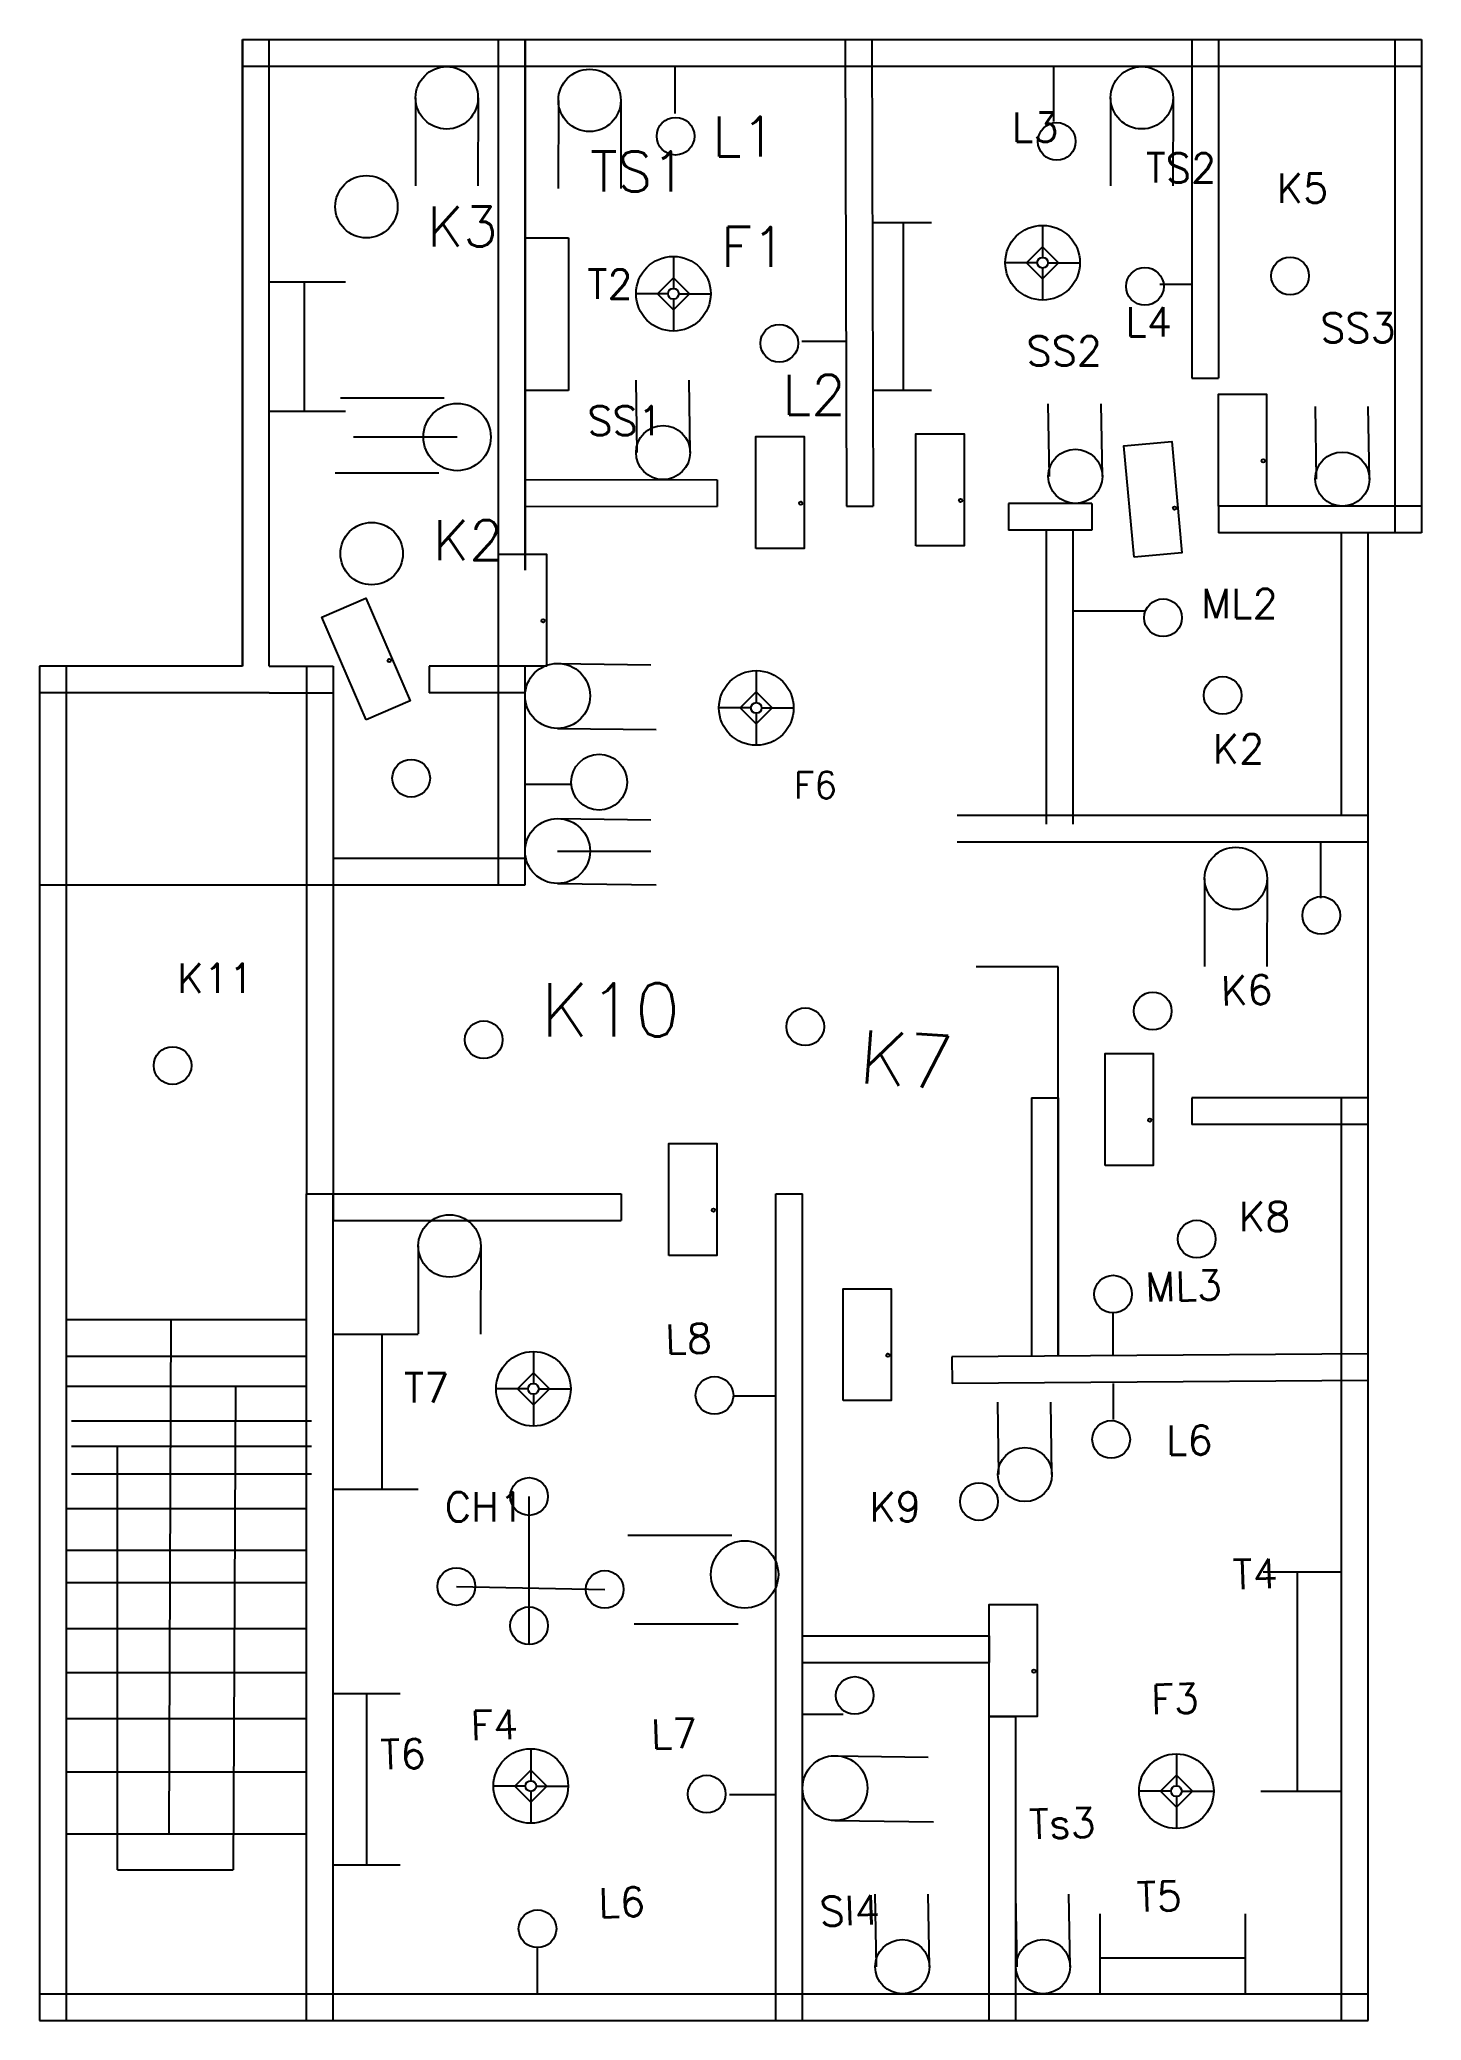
# Model space of a CAD drawing. Header units: inches. Extents: x 152 to 670, y -503 to 240.
import ezdxf

# ---------------------------------------------------------------- set-up
doc = ezdxf.new("R2010")
doc.units = ezdxf.units.IN
doc.header["$MEASUREMENT"] = 0
doc.styles.get("Standard").update_dxf_attribs({"font": 'txt.shx', "height": 11})

# ---------------------------------------------------------------- blocks, each defined once
blk = doc.blocks.new('Lamp - Table')
at = {"linetype": 'Continuous'}
for p, q in [((0, 7), (0, 1)), ((-1, 0), (-7, 0)), ((0, 3), (-3, 0)), ((-3, 0), (0, -3)), ((3, 0), (0, 3)), ((0, -3), (3, 0)), ((1, 0), (7, 0)), ((0, -1), (0, -7))]:
    blk.add_line(p, q, dxfattribs=at)
for radius in [7, 1]:
    blk.add_circle((0, 0), radius, dxfattribs=at)
blk = doc.blocks.new('Door - Plain 36 in.')
blk.add_lwpolyline([(0, 0), (0, 84), (36, 84), (36, 0)], close=True)
blk.add_circle((33.5, 34), 1.25)

msp = doc.modelspace()

# ---------------------------------------------------------------- linework, layer by layer
for p, q in [((227.63, 239.57), (333.63, 239.57)), ((227.63, 239.57), (227.63, 4.57)), ((227.63, 4.57), (227.63, 239.57)), ((237.63, 4.57), (237.63, 239.57)), ((323.63, 40.57), (323.63, 239.57)), ((333.63, 239.57), (463.63, 239.57)), ((333.63, 239.57), (333.63, 40.57)), ((333.63, 40.57), (333.63, 239.57)), ((453.63, 239.54), (454.15, 64.55)), ((463.63, 239.57), (463.63, 239.57)), ((463.63, 239.57), (464.15, 64.57)), ((463.63, 239.57), (593.63, 239.57)), ((583.63, 239.57), (583.63, 112.57)), ((593.63, 239.57), (593.63, 112.57)), ((593.63, 239.57), (669.63, 239.57)), ((659.63, 239.57), (659.63, 54.57)), ((669.63, 239.57), (669.63, 54.57)), ((227.63, 229.57), (333.63, 229.57)), ((333.63, 229.57), (463.63, 229.57)), ((389.79, 229.57), (389.79, 211.81)), ((463.63, 229.57), (593.63, 229.57)), ((531.7, 229.57), (531.7, 208.9)), ((593.63, 229.57), (669.63, 229.57)), ((292.57, 217.73), (292.53, 184.71)), ((315.98, 217.7), (315.95, 184.68)), ((346.09, 216.78), (346.06, 183.76)), ((369.51, 216.75), (369.47, 183.74)), ((553.13, 217.75), (553.1, 184.73)), ((576.55, 217.73), (576.51, 184.71)), ((463.66, 171.03), (486.01, 171.03)), ((475.32, 171.03), (475.32, 107.91)), ((333.63, 165.2), (349.93, 165.2)), ((349.93, 165.2), (349.93, 107.91)), ((237.63, 148.69), (266.34, 148.69)), ((250.79, 148.69), (250.79, 100.14)), ((583.63, 147.72), (571.55, 147.72)), ((583.63, 147.72), (583.63, 112.57)), ((454.15, 126.36), (437.41, 126.36)), ((375.65, 84.69), (375.22, 111.88)), ((395.52, 84.69), (395.09, 111.88)), ((583.63, 112.57), (593.63, 112.57)), ((303.29, 105.08), (264.41, 105.08)), ((349.93, 107.91), (333.63, 107.91)), ((486.01, 107.91), (464.02, 107.91)), ((266.34, 100.14), (237.63, 100.14)), ((530.2, 75.74), (529.77, 102.93)), ((550.06, 75.74), (549.64, 102.93)), ((630.31, 74.72), (629.89, 101.91)), ((650.18, 74.72), (649.75, 101.91)), ((308.15, 90.51), (269.27, 90.51)), ((301.35, 76.92), (262.47, 76.92)), ((333.65, 74.55), (405.65, 74.42)), ((405.65, 74.42), (405.63, 64.42)), ((333.63, 64.55), (405.63, 64.42)), ((454.15, 64.55), (464.15, 64.57)), ((464.15, 64.57), (464.15, 64.57)), ((546.04, 65.59), (514.85, 65.59)), ((514.85, 65.59), (514.85, 55.59)), ((546.04, 65.59), (546.04, 55.59)), ((669.63, 64.57), (593.63, 64.57)), ((593.63, 64.57), (593.63, 54.57)), ((546.04, 55.59), (514.85, 55.59)), ((529.11, -54.73), (529.11, 55.59)), ((539.11, -54.73), (539.11, 55.59)), ((669.63, 54.57), (593.63, 54.57)), ((639.63, -51.43), (639.63, 54.57)), ((649.63, -51.43), (649.63, 54.57)), ((539.11, 25.36), (565.72, 25.36)), ((227.63, 4.57), (151.63, 4.57)), ((151.63, 4.57), (151.63, -77.43)), ((161.63, 4.57), (161.63, -77.43)), ((237.63, 4.57), (261.63, 4.57)), ((251.63, 4.57), (251.63, -77.43)), ((261.63, 4.57), (261.63, -77.43)), ((333.63, 4.57), (297.63, 4.57)), ((297.63, 4.57), (297.63, -5.43)), ((323.63, -77.43), (323.63, 4.57)), ((333.63, -77.43), (333.63, 4.57)), ((345.8, 5.57), (380.79, 5.05)), ((237.63, -5.43), (151.63, -5.43)), ((237.63, -5.43), (261.63, -5.43)), ((333.63, -5.43), (297.63, -5.43)), ((345.8, -18.77), (382.74, -19.22)), ((333.63, -39.7), (350.91, -39.7)), ((649.63, -51.43), (495.63, -51.43)), ((649.63, -157.43), (649.63, -51.43)), ((345.8, -52.63), (380.79, -53.15)), ((345.8, -64.8), (380.79, -64.8)), ((649.63, -61.43), (495.63, -61.43)), ((631.82, -61.43), (631.82, -82.43)), ((261.63, -67.43), (333.63, -67.43)), ((151.63, -77.43), (261.63, -77.43)), ((151.63, -77.43), (151.63, -193.43)), ((161.63, -77.43), (161.63, -193.43)), ((251.63, -77.43), (251.63, -193.43)), ((261.63, -77.43), (333.63, -77.43)), ((261.63, -77.43), (261.63, -203.43)), ((345.8, -76.97), (382.74, -77.43)), ((588.38, -75.06), (588.34, -108.08)), ((611.79, -75.09), (611.76, -108.1)), ((533.52, -108.25), (502.72, -108.25)), ((533.52, -254.25), (533.52, -108.25)), ((523.52, -157.35), (523.52, -254.32)), ((523.52, -157.35), (533.52, -157.35)), ((533.52, -157.35), (533.52, -254.32)), ((649.63, -157.43), (583.63, -157.43)), ((583.63, -157.43), (583.63, -167.43)), ((639.63, -253.43), (639.63, -157.43)), ((649.63, -253.43), (649.63, -157.43)), ((649.63, -167.43), (583.63, -167.43)), ((583.63, -167.43), (583.63, -167.43)), ((151.63, -193.43), (151.63, -503.43)), ((161.63, -193.43), (161.63, -503.43)), ((251.63, -503.43), (251.63, -193.43)), ((251.63, -193.43), (261.63, -193.43)), ((261.63, -503.43), (261.63, -193.43)), ((261.63, -193.43), (369.63, -193.43)), ((369.63, -193.43), (369.63, -203.43)), ((427.63, -503.43), (427.63, -193.43)), ((427.63, -193.43), (437.63, -193.43)), ((437.63, -503.43), (437.63, -193.43)), ((261.63, -203.43), (369.63, -203.43)), ((293.59, -212.93), (293.56, -245.94)), ((317.01, -212.95), (316.97, -245.97)), ((161.63, -240.48), (251.63, -240.48)), ((200.77, -240.48), (200.11, -433.51)), ((554.06, -254.25), (554.06, -238.08)), ((261.63, -245.97), (293.56, -245.97)), ((279.95, -245.97), (279.95, -304.24)), ((161.63, -254.33), (251.63, -254.33)), ((649.63, -253.43), (493.64, -254.53)), ((493.64, -254.53), (493.64, -254.53)), ((493.64, -254.53), (493.71, -264.53)), ((493.64, -254.53), (493.64, -254.53)), ((493.64, -254.53), (493.64, -254.53)), ((493.64, -254.53), (493.64, -254.53)), ((639.63, -503.43), (639.63, -253.43)), ((649.63, -503.43), (649.63, -253.43)), ((161.63, -265.58), (251.63, -265.58)), ((225.03, -265.58), (224.22, -446.95)), ((649.7, -263.43), (493.71, -264.53)), ((554.06, -264.53), (554.06, -278.02)), ((427.63, -269.28), (412.11, -269.28)), ((511.28, -298.67), (510.85, -271.48)), ((531.14, -298.67), (530.72, -271.48)), ((163.57, -278.56), (253.57, -278.56)), ((163.57, -288.09), (253.57, -288.09)), ((180.84, -446.99), (180.84, -288.09)), ((163.57, -298.47), (253.57, -298.47)), ((293.56, -304.24), (261.63, -304.24)), ((161.63, -311.46), (251.63, -311.46)), ((335.13, -362.47), (335.13, -306.91)), ((411.08, -321.59), (372.2, -321.59)), ((161.63, -327.04), (251.63, -327.04)), ((161.63, -339.16), (251.63, -339.16)), ((307.86, -340.68), (363.48, -341.77)), ((639.63, -335.31), (610.34, -335.31)), ((623.07, -335.31), (623.07, -417.45)), ((161.63, -356.47), (251.63, -356.47)), ((413.45, -354.85), (374.57, -354.85)), ((437.63, -359.24), (507.63, -359.24)), ((507.63, -359.24), (507.63, -369.24)), ((437.63, -369.24), (507.63, -369.24)), ((161.63, -372.92), (251.63, -372.92)), ((286.76, -380.95), (261.63, -380.95)), ((274.12, -380.95), (274.12, -445.05)), ((161.63, -390.23), (251.63, -390.23)), ((437.63, -388.62), (452.89, -388.62)), ((507.63, -503.43), (507.63, -389.43)), ((507.63, -389.43), (517.63, -389.43)), ((517.63, -503.43), (517.63, -389.43)), ((449.8, -404.13), (484.79, -404.65)), ((161.63, -410.14), (251.63, -410.14)), ((427.63, -418.83), (410.2, -418.83)), ((609.46, -417.45), (639.63, -417.45)), ((449.8, -428.47), (486.74, -428.93)), ((161.63, -433.51), (251.63, -433.51)), ((261.63, -445.05), (286.76, -445.05)), ((180.84, -446.99), (224.22, -446.95)), ((465.31, -483.28), (464.89, -456.09)), ((485.18, -483.28), (484.75, -456.09)), ((518.06, -483.28), (517.63, -456.09)), ((537.93, -483.28), (537.5, -456.09)), ((549.2, -493.43), (549.2, -463.5)), ((603.63, -463.5), (603.63, -493.43)), ((338.27, -493.43), (338.27, -476.12)), ((549.2, -480.01), (603.63, -480.01)), ((151.63, -493.43), (261.63, -493.43)), ((261.63, -493.43), (437.63, -493.43)), ((437.63, -493.43), (517.63, -493.43)), ((517.63, -493.43), (649.63, -493.43)), ((151.63, -503.43), (261.63, -503.43)), ((261.63, -503.43), (437.63, -503.43)), ((437.63, -503.43), (517.63, -503.43)), ((517.63, -503.43), (649.63, -503.43))]:
    msp.add_line(p, q)
for centre, radius in [((304.26, 217.73), 11.7), ((357.79, 216.78), 11.7), ((564.83, 217.75), 11.7), ((390.05, 203.35), 7.07), ((532.94, 201.4), 7.07), ((274.15, 176.9), 11.7), ((620.42, 150.91), 7.07), ((565.99, 147.02), 7.07), ((428.93, 125.66), 7.07), ((308.15, 90.51), 12.63), ((385.37, 84.69), 10.15), ((539.92, 75.74), 10.15), ((640.03, 74.72), 10.15), ((276.1, 46.77), 11.7), ((572.79, 22.72), 7.07), ((345.8, -6.6), 12.17), ((595.15, -6.41), 7.07), ((361.37, -38.94), 10.47), ((290.91, -37.49), 7.07), ((345.8, -64.8), 12.17), ((600.07, -75.06), 11.7), ((632.08, -88.95), 7.07), ((568.92, -124.8), 7.07), ((438.65, -130.71), 7.07), ((318.12, -135.57), 7.07), ((201.48, -145.28), 7.07), ((305.29, -212.93), 11.7), ((585.43, -210.34), 7.07), ((554.06, -231.01), 7.07), ((404.63, -269), 7.07), ((553.35, -285.51), 7.07), ((521, -298.67), 10.15), ((335.13, -306.91), 7.07), ((503.78, -308.82), 7.07), ((415.94, -336.16), 12.63), ((307.86, -340.68), 7.07), ((363.48, -341.77), 7.07), ((335.13, -355.4), 7.07), ((457.23, -381.55), 7.07), ((449.8, -416.3), 12.17), ((401.72, -418.55), 7.07), ((338.27, -469.05), 7.07), ((475.03, -483.28), 10.15), ((527.78, -483.28), 10.15)]:
    msp.add_circle(centre, radius)

# ---------------------------------------------------------------- block references
for name, p, xscale, yscale, zscale in [('Lamp - Table', (527.64, 155.89), 2, 2, 2), ('Lamp - Table', (389.21, 144.24), 2, 2, 2), ('Door - Plain 36 in.', (593.63, 64.57), 0.5, 0.5, 0.5), ('Door - Plain 36 in.', (420.19, 48.66), 0.5, 0.5, 0.5), ('Door - Plain 36 in.', (480.17, 49.75), 0.5, 0.5, 0.5), ('Door - Plain 36 in.', (323.63, 4.57), 0.5, 0.5, 0.5), ('Lamp - Table', (420.31, -11.13), 2, 2, 2), ('Door - Plain 36 in.', (551.03, -182.72), 0.5, 0.5, 0.5), ('Door - Plain 36 in.', (387.47, -216.49), 0.5, 0.5, 0.5), ('Door - Plain 36 in.', (452.89, -270.96), 0.5, 0.5, 0.5), ('Lamp - Table', (336.72, -266.53), 2, 2, 2), ('Door - Plain 36 in.', (507.63, -389.43), 0.5, 0.5, 0.5), ('Lamp - Table', (335.75, -415.51), 2, 2, 2), ('Lamp - Table', (577.78, -417.45), 2, 2, 2)]:
    msp.add_blockref(name, p, dxfattribs=dict(xscale=xscale, yscale=yscale, zscale=zscale))
at = {"xscale": 0.5, "yscale": 0.5, "zscale": 0.5}
for p, rotation in [((561.95, 45.39), 5.189593224108139), ((274.07, -15.62), 23.39583432355701)]:
    msp.add_blockref('Door - Plain 36 in.', p, dxfattribs=dict(at, rotation=rotation))

# ---------------------------------------------------------------- texts
for s, height, p in [('L1', 15, (403.84, 195.73)), ('L3', 11, (516.15, 201.18)), ('TS1', 15, (358.04, 182.66)), ('TS2', 11, (566.31, 185.92)), ('K5', 11, (615.38, 178.3)), ('K3', 15, (296.97, 161.96)), ('F1', 15, (407.11, 154.33)), ('T2', 11, (356.95, 142.35)), ('L4', 11, (558.68, 128.18)), ('SS3', 11, (631.74, 126.01)), ('SS2', 11, (521.6, 117.29)), ('L2', 15, (430.01, 98.77)), ('SS1', 11, (356.95, 91.14)), ('K2', 15, (299.15, 44.3)), ('ML2', 11, (587.03, 22.51)), ('K2', 11, (591.39, -31.96)), ('F6', 10, (434.31, -45.03)), ('K11', 11, (203.19, -118.02)), ('K10', 20, (339.5, -134.37)), ('K8', 11, (601.2, -207.36)), ('T7', 11, (288.25, -271.63)), ('L6', 11, (573.94, -291.24)), ('CH1', 11, (303.52, -316.3)), ('K9', 11, (462.72, -316.3))]:
    msp.add_text(s, height=height).set_placement(p)
for s, height, rotation, p in [('K6', 11, 1.84589, (594.67, -122.77)), ('K7', 20, 355.91819, (458.36, -151.8)), ('ML3', 11, 1.84589, (566.32, -233.89)), ('L8', 11, 1.84589, (386.4, -253.5)), ('T4', 11, 1.84589, (599.03, -341.74)), ('F3', 11, 1.84589, (568.5, -388.59)), ('F4', 11, 1.84589, (313.34, -398.39)), ('L7', 11, 1.84589, (380.95, -401.66)), ('T6', 11, 1.84589, (279.54, -409.29)), ('Ts3', 11, 1.84589, (522.7, -435.43)), ('T5', 11, 1.84589, (563.05, -462.67)), ('L6', 11, 1.84589, (361.32, -464.85)), ('Sl4', 11, 1.84589, (444.19, -468.12))]:
    msp.add_text(s, height=height, rotation=rotation).set_placement(p)

doc.saveas('drawing.dxf')
